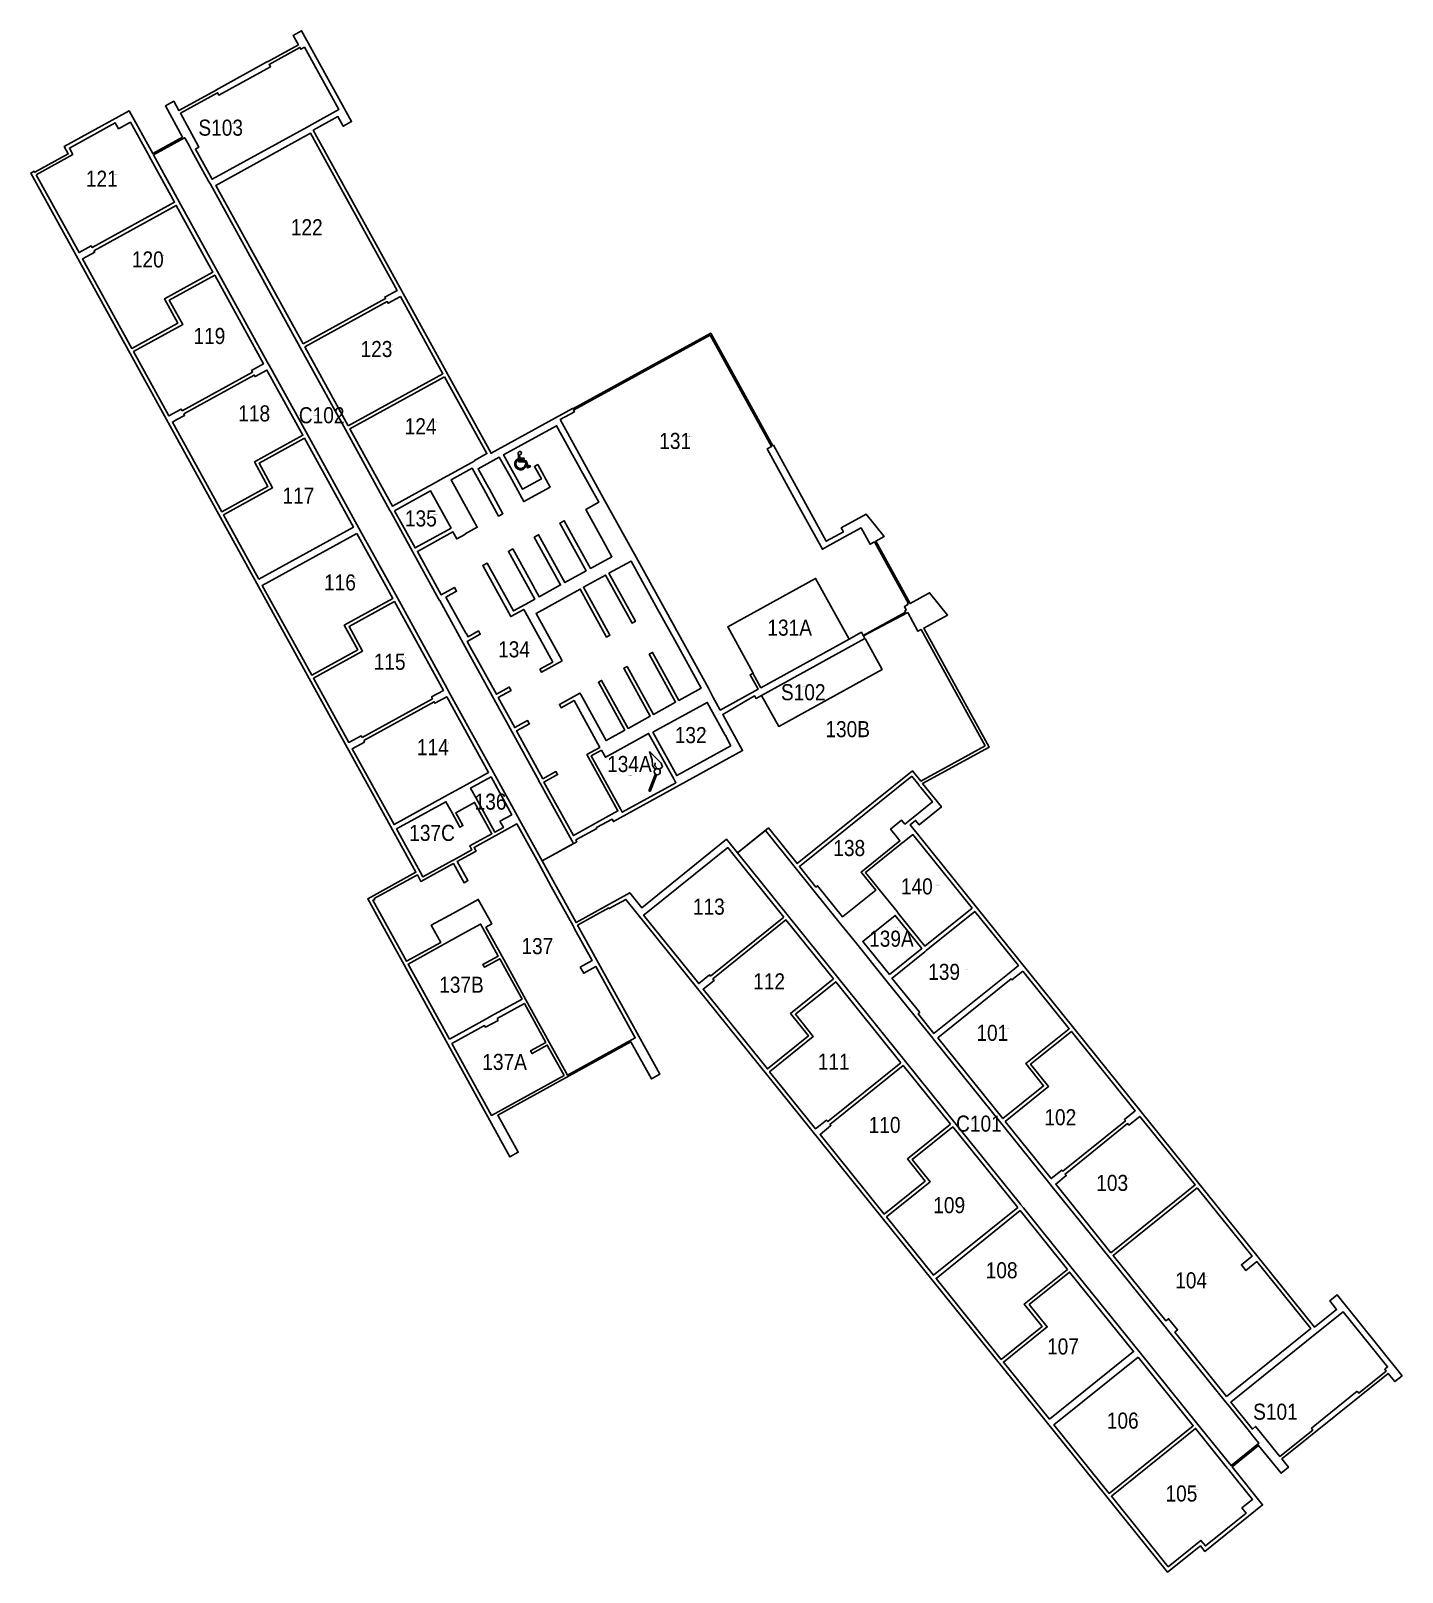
# Model space of a CAD drawing. Header units: inches. Extents: x 69232242 to 69234544, y 27656194 to 27658782.
import ezdxf
from ezdxf.enums import TextEntityAlignment as Align

# ---------------------------------------------------------------- set-up
doc = ezdxf.new("R2010")
doc.units = ezdxf.units.IN
doc.header["$LTSCALE"] = 100
doc.header["$MEASUREMENT"] = 0
doc.layers.get('0').update_dxf_attribs({"linetype": 'CONTINUOUS'})
for name, color, linetype in [('A-IDEN-ICON', 4, 'CONTINUOUS'), ('A-IDEN-SNUM', 4, 'CONTINUOUS'), ('A-IDEN-VNUM', 4, 'CONTINUOUS'), ('AREA-ASSIGN', 7, 'CONTINUOUS'), ('AREA-GROSS', 1, 'CONTINUOUS')]:
    doc.layers.add(name, color=color, linetype=linetype)
doc.layers.get('0').off()
doc.styles.add('CP_ROOMSNUMBER', font='arial.ttf', dxfattribs={"height": 1})
doc.styles.add('CP_ROOMVNUMBER', font='arial.ttf', dxfattribs={"width": 0.85, "height": 0.075})

# ---------------------------------------------------------------- blocks, each defined once
blk = doc.blocks.new('CPCUST')
for p, q in [((0.0171, -0.0639), (0.02, -0.0466)), ((0.0358, -0.0705), (0.0171, -0.0639)), ((0.0262, -0.0408), (0.0446, -0.0406)), ((0.0297, -0.0341), (0.0376, -0.0302)), ((0.1117, -0.0625), (0.0358, -0.0705)), ((0.0376, -0.0302), (0.0533, -0.0324)), ((0.0446, -0.0406), (0.0543, -0.0505)), ((0.0533, -0.0324), (0.0745, -0.0479)), ((0.0745, -0.0479), (0.1117, -0.0625))]:
    blk.add_line(p, q)
at = {"const_width": 0.015}
blk.add_lwpolyline([(-0.03, 0.05), (0.01, -0.0193)], dxfattribs=at)
at = {"const_width": 0.0075}
blk.add_lwpolyline([(-0.0332, 0.0481, 1), (-0.0268, 0.0519, 1)], format="xyb", close=True, dxfattribs=at)
blk.add_circle((0.0158, -0.0313), 0.0141)
blk = doc.blocks.new('CPHC')
for points in [[(10, 11), (10, 10), (6.4, 10), (6.4, 9), (11.5, 9), (13.3, 4.3), (14.8, 4.9), (15.2, 3.9), (12.7, 3), (10.8, 8), (5.5, 8), (5, 15.8, -2.310496), (6.1, 14.1), (6.3, 11)], [(4.7, 9.6, 1.506288), (10.9, 5.7), (11.5, 4.2, -1.382884), (4.6, 10.7)]]:
    blk.add_lwpolyline(points, format="xyb", close=True)

msp = doc.modelspace()

# ---------------------------------------------------------------- linework, layer by layer
at = {"layer": 'AREA-ASSIGN', "flags": 128}
for points in [[(69232706, 27658620.7), (69232706.1, 27658620.7), (69232708.9, 27658622.3), (69232759.4, 27658650), (69232701.7, 27658754.7), (69232695.7, 27658751.4), (69232694.1, 27658754.4), (69232642.3, 27658725.9), (69232644.5, 27658721.9), (69232557.9, 27658674.3), (69232555.8, 27658678.2), (69232493.4, 27658643.8), (69232520.2, 27658595), (69232520.2, 27658595), (69232524.6, 27658587), (69232518.6, 27658583.7), (69232546.6, 27658532.9)], [(69232251.2, 27658540.7), (69232323.3, 27658409.9), (69232343.8, 27658421.2), (69232345.4, 27658418.3), (69232483.6, 27658494.3), (69232444.4, 27658565.5), (69232440.4, 27658572.8), (69232439.2, 27658575), (69232409.6, 27658628.7), (69232389.7, 27658617.8), (69232384.2, 27658627.7), (69232307.1, 27658585.3), (69232312.9, 27658574.7)], [(69232500.2, 27658602.4), (69232448.1, 27658573.8), (69232491.4, 27658495.3), (69232555.9, 27658378), (69232639.3, 27658226.6), (69232642.3, 27658221.1), (69232706.7, 27658104.2), (69232793.2, 27657947.2), (69232857.7, 27657830), (69232941.3, 27657678.3), (69232944.3, 27657672.7), (69233019.2, 27657536.8), (69233056.1, 27657469.7), (69233063.3, 27657456.6), (69233100.7, 27657388.6), (69233153.3, 27657417.6), (69233098.1, 27657517.8), (69233095.4, 27657522.6), (69233095.5, 27657522.7), (69232968.2, 27657753.9), (69232968.2, 27657753.9), (69232962, 27657765.1), (69232928.8, 27657825.5), (69232928.5, 27657826), (69232926.9, 27657828.8), (69232883.2, 27657908.1), (69232847.3, 27657973.3), (69232845.7, 27657976.2), (69232845.2, 27657977.1), (69232770.4, 27658113), (69232694.6, 27658250.6), (69232543.8, 27658524.5), (69232540.8, 27658529.8), (69232512.9, 27658580.5), (69232508.5, 27658588.5), (69232500.7, 27658602.7)], [(69232699.5, 27658256.7), (69232837.8, 27658332.8), (69232836.4, 27658335.2), (69232857.1, 27658346.5), (69232711.9, 27658610.2), (69232553, 27658522.7)], [(69232348.3, 27658413.1), (69232349.6, 27658410.7), (69232329.1, 27658399.4), (69232412, 27658248.8), (69232489.4, 27658291.4), (69232466.8, 27658332.3), (69232548.1, 27658377.1), (69232486.4, 27658489.2)], [(69232496.4, 27658144.1), (69232614.7, 27658209.2), (69232613.1, 27658212.2), (69232632.9, 27658223.1), (69232551, 27658372), (69232474.8, 27658330), (69232497.4, 27658289.1), (69232414.8, 27658243.7), (69232474.3, 27658135.7), (69232494.8, 27658147)], [(69232775.3, 27658119.1), (69232934.2, 27658206.5), (69232862.9, 27658336), (69232842.2, 27658324.7), (69232840.6, 27658327.6), (69232702.4, 27658251.5)], [(69233529.6, 27657987.5), (69233478.4, 27658080.4), (69233485.6, 27658084.4), (69233382.6, 27658271.4), (69233153.5, 27658145.3), (69233155, 27658142.7), (69233131.2, 27658129.6), (69233206.2, 27657993.3), (69233250.7, 27657912.5), (69233258.3, 27657898.8), (69233379.7, 27657678.4), (69233383.4, 27657671.6), (69233383.4, 27657671.6), (69233387.4, 27657664.2), (69233399.8, 27657641.9), (69233463.3, 27657676.9), (69233450, 27657701.1), (69233455.1, 27657703.9), (69233412.2, 27657781.6), (69233559.8, 27657862.9), (69233615.9, 27657760.9), (69233636.7, 27657772.4), (69233639.6, 27657767.1), (69233710.5, 27657806.2), (69233709.3, 27657808.4), (69233712, 27657809.8), (69233708.8, 27657815.5), (69233714.1, 27657818.3), (69233713.3, 27657819.6), (69233715.5, 27657820.9), (69233658.5, 27657924.3), (69233651.1, 27657920.3), (69233636, 27657947.6), (69233610.5, 27657933.6), (69233610.5, 27657933.6), (69233579.3, 27657916.4), (69233571.2, 27657911.9), (69233529.6, 27657987.5)], [(69232499.2, 27658138.9), (69232500.6, 27658136.5), (69232487.7, 27658129.4), (69232480.1, 27658125.2), (69232563, 27657974.7), (69232640.3, 27658017.3), (69232617.6, 27658058.5), (69232699, 27658103.2), (69232638.7, 27658212.6), (69232618.8, 27658201.7), (69232617.5, 27658204.1)], [(69232937, 27658201.4), (69232778.1, 27658113.9), (69232849.5, 27657984.3), (69232909.4, 27658017.2), (69232909.4, 27658017.3), (69232911.7, 27658018.5), (69232940.9, 27658034.6), (69232943.2, 27658035.8), (69232987.7, 27658060.4), (69232987.4, 27658061), (69233008.1, 27658072.3)], [(69233134.3, 27657724.4), (69233099.8, 27657705.4), (69233097, 27657710.4), (69233118.5, 27657722.3), (69233072.2, 27657806.6), (69233069.9, 27657810.7), (69233048.3, 27657798.8), (69233001.1, 27657884.6), (69233008.3, 27657888.6), (69233035.1, 27657839.8), (69233052.5, 27657808.3), (69233072.3, 27657819.2), (69233073.4, 27657819.8), (69233088.4, 27657828.1), (69233071.1, 27657859.6), (69233044.2, 27657908.3), (69233051.4, 27657912.3), (69233078.3, 27657863.6), (69233095.6, 27657832), (69233131.6, 27657851.8), (69233114.2, 27657883.4), (69233087.4, 27657932.1), (69233094.6, 27657936.1), (69233121.4, 27657887.3), (69233138.8, 27657855.8), (69233174.7, 27657875.6), (69233157.3, 27657907.1), (69233130.5, 27657955.8), (69233137.7, 27657959.8), (69233164.6, 27657911.1), (69233181.9, 27657879.6), (69233217.8, 27657899.3), (69233200.5, 27657930.9), (69233174.2, 27657978.7), (69233195.8, 27657990.6), (69233166.4, 27658043.8), (69233166.4, 27658043.8), (69233124.9, 27658119.3), (69233036, 27658070.4), (69233067.8, 27658012.6), (69233099.4, 27658029.9), (69233087.8, 27658050.9), (69233093.3, 27658054), (69233114.1, 27658016.2), (69233069.8, 27657991.9), (69233046.2, 27658034.9), (69233046.2, 27658034.9), (69233028.8, 27658066.4), (69232993.3, 27658046.9), (69233010.7, 27658015.3), (69233011.6, 27658013.6), (69233034.9, 27657971.4), (69233027.6, 27657967.4), (69233002.7, 27658012.7), (69233003.2, 27658012.9), (69233003.2, 27658012.9), (69233002.7, 27658012.7), (69232983.4, 27658047.7), (69232947.9, 27658028.2), (69232967.1, 27657993.4), (69232991.7, 27657948.8), (69232971.7, 27657937.8), (69232972, 27657937.4), (69232957.3, 27657929.3), (69232950.8, 27657941), (69232891.2, 27657908.2), (69232931.2, 27657835.4), (69232953.5, 27657847.7), (69232957.1, 27657841.2), (69232939.2, 27657831.3), (69232972.5, 27657770.9), (69232973, 27657771.1), (69232976.3, 27657765), (69232993.8, 27657774.6), (69232996.8, 27657769.1), (69232975.1, 27657757.2), (69233024, 27657668.4), (69233045.6, 27657680.3), (69233048.7, 27657674.8), (69233027, 27657662.9), (69233054.8, 27657612.4), (69233076.3, 27657624.2), (69233079.1, 27657619.2), (69233079.3, 27657619.3), (69233079.3, 27657618.8), (69233057.9, 27657607), (69233102.1, 27657526.6), (69233123.8, 27657538.5), (69233126.6, 27657533.5), (69233126.5, 27657533.5), (69233103.8, 27657521), (69233153.2, 27657431.2), (69233228, 27657472.4), (69233175.8, 27657567.2), (69233197.4, 27657579.1), (69233154.2, 27657657.6), (69233132.6, 27657645.7), (69233129.6, 27657651.2), (69233164.1, 27657670.2), (69233165.4, 27657667.9), (69233207.9, 27657590.7), (69233239.4, 27657608.1), (69233195.1, 27657688.5), (69233200.6, 27657691.5), (69233244.9, 27657611.1), (69233282.1, 27657631.6), (69233237.8, 27657712), (69233243.3, 27657715), (69233287.6, 27657634.6), (69233324.8, 27657655.1), (69233280.6, 27657735.5), (69233286, 27657738.5), (69233330.3, 27657658.1), (69233367.5, 27657678.6), (69233323.3, 27657759), (69233323.3, 27657759), (69233294.4, 27657811.4), (69233294.4, 27657811.4), (69233250.1, 27657892), (69233212.8, 27657871.5), (69233257.2, 27657790.9), (69233251.7, 27657787.9), (69233207.3, 27657868.5), (69233170.1, 27657848), (69233214.5, 27657767.4), (69233209, 27657764.3), (69233164.6, 27657844.9), (69233090.4, 27657804.1), (69233133, 27657726.7)], [(69232625.2, 27657861.6), (69232783.9, 27657948.9), (69232701.8, 27658098.1), (69232625.6, 27658056.2), (69232648.3, 27658015), (69232565.8, 27657969.5)], [(69232853, 27657976.5), (69232887.3, 27657914), (69232947.9, 27657947.4), (69232913.5, 27658009.8)], [(69232789.7, 27657938.4), (69232631, 27657851.1), (69232713.9, 27657700.5), (69232791.3, 27657743.1), (69232768.6, 27657784.3), (69232849.9, 27657829.1)], [(69233455.1, 27657703.9), (69233454.6, 27657703.6), (69233467.9, 27657679.4), (69233615.9, 27657760.9), (69233559.8, 27657862.9), (69233412.2, 27657781.6)], [(69232798.4, 27657595.7), (69232916.6, 27657660.9), (69232915, 27657663.8), (69232934.9, 27657674.8), (69232852.8, 27657823.9), (69232776.6, 27657782), (69232799.3, 27657740.8), (69232716.8, 27657695.3), (69232776.2, 27657587.4), (69232796.7, 27657598.7)], [(69232801.2, 27657590.6), (69232802.5, 27657588.2), (69232782, 27657576.9), (69232852.1, 27657449.6), (69232937.3, 27657496.6), (69232974.3, 27657516.9), (69233010.8, 27657537), (69232940.7, 27657664.3), (69232920.8, 27657653.3), (69232919.5, 27657655.7)], [(69233417.5, 27657581.9), (69233413.4, 27657589.3), (69233413.7, 27657589.5), (69233408.4, 27657599.2), (69233408.2, 27657599.7), (69233377.8, 27657654.8), (69233286.7, 27657604.6), (69233326.7, 27657531.9)], [(69233200.6, 27657574.3), (69233183.2, 27657564.7), (69233232.6, 27657475), (69233235.3, 27657470.2), (69233325.2, 27657519.7), (69233322.1, 27657525.3), (69233279.5, 27657602.6), (69233217.5, 27657568.5), (69233217.5, 27657568.4), (69233207, 27657562.7)], [(69233029.8, 27657455.3), (69233049.7, 27657466.2), (69233014.9, 27657529.6), (69232980.7, 27657510.8), (69232989.8, 27657494.1), (69233021.5, 27657436.6), (69233035.8, 27657444.4)], [(69233721.2, 27657530.6), (69233532.7, 27657378.9), (69233560.4, 27657344.6), (69233563.1, 27657346.8), (69233605.1, 27657294.6), (69233660.8, 27657339.4), (69233636.3, 27657369.8), (69233701.4, 27657422.2), (69233693.1, 27657432.5), (69233685.5, 27657441.9), (69233704.2, 27657456.9), (69233709.6, 27657450.3), (69233723.6, 27657461.6), (69233755.9, 27657487.6), (69233736.5, 27657511.6), (69233734.4, 27657514.2), (69233732.8, 27657516.2)], [(69232895.7, 27657370.4), (69232900.4, 27657361.9), (69232950.2, 27657389.3), (69232953.5, 27657391.1), (69232982.7, 27657407.2), (69232979.1, 27657413.8), (69233016.3, 27657434.2), (69232987.3, 27657486.8), (69232955.8, 27657469.4), (69232967.6, 27657448), (69232962.6, 27657445.2), (69232949.4, 27657469.1), (69232939.1, 27657487.8), (69232856.2, 27657442.2)], [(69233164.7, 27657210.4), (69233184.6, 27657221.3), (69233155.3, 27657274.6), (69233153.9, 27657277.1), (69233152.6, 27657279.3), (69233116.1, 27657345.7), (69233094.4, 27657385.1), (69233058.2, 27657450.8), (69232986.4, 27657411.3), (69232989.8, 27657405.1), (69232958.3, 27657387.8), (69232976.1, 27657355.4), (69232969.6, 27657351.9), (69232951.8, 27657384.2), (69232897.2, 27657354.1), (69232891.2, 27657365.1), (69232819, 27657325.4), (69232819.7, 27657324), (69232816.7, 27657322.4), (69232873.1, 27657220), (69232930.5, 27657251.6), (69232914.6, 27657280.5), (69232952, 27657301.1), (69232993.5, 27657323.9), (69233010.5, 27657293), (69233016.2, 27657282.7), (69233006.4, 27657277.3), (69233032.9, 27657229.1), (69233073.5, 27657155.3), (69233112.7, 27657084.1), (69233143.2, 27657028.9), (69233256.9, 27657091.5), (69233191, 27657211.2), (69233170.5, 27657199.9)], [(69233903.3, 27656812.7), (69233903.9, 27656811.9), (69233908.7, 27656805.9), (69233989.9, 27656705), (69234102.9, 27656564.7), (69234201.3, 27656442.5), (69234257.1, 27656373.3), (69234258.9, 27656374.8), (69234303.3, 27656410.5), (69234303.8, 27656410.9), (69234293.7, 27656423.5), (69234288, 27656430.6), (69234287.9, 27656430.6), (69234251.6, 27656475.7), (69234247.8, 27656480.4), (69234157.2, 27656593), (69234142.1, 27656611.7), (69234051.7, 27656724), (69233957.1, 27656841.4), (69233953.2, 27656846.4), (69233870.5, 27656949), (69233759.5, 27657086.9), (69233757.1, 27657089.9), (69233756.4, 27657090.8), (69233726.8, 27657127.5), (69233677.8, 27657188.3), (69233628.8, 27657249.2), (69233599, 27657286.3), (69233555.3, 27657340.5), (69233525.6, 27657377.4), (69233475.4, 27657439.8), (69233428.6, 27657402.2), (69233513.8, 27657296.3), (69233597.3, 27657192.6), (69233710.5, 27657052), (69233793.7, 27656948.8), (69233901.2, 27656815.2)], [(69233506.4, 27657294.1), (69233423, 27657397.6), (69233412.3, 27657410.9), (69233275.4, 27657300.7), (69233271.1, 27657297.2), (69233363.5, 27657182.5), (69233381.7, 27657197.2), (69233383.4, 27657195.1)], [(69233696.4, 27657303.6), (69233698, 27657301.5), (69233743.1, 27657245.6), (69233822.4, 27657309.4), (69233723, 27657432.8), (69233708.3, 27657421), (69233704.6, 27657418.1), (69233643.7, 27657369), (69233664.8, 27657342.8), (69233664.9, 27657342.7), (69233666.5, 27657340.7)], [(69232945.1, 27657089.4), (69233000, 27657119.7), (69233021, 27657131.3), (69233066.9, 27657156.5), (69233029.6, 27657224.3), (69233003.9, 27657210.2), (69233001.4, 27657214.8), (69233027, 27657228.9), (69233001.2, 27657275.7), (69232997.5, 27657282.5), (69232970.4, 27657267.6), (69232935.3, 27657248.3), (69232875.7, 27657215.4)], [(69233589.8, 27657190.4), (69233510, 27657289.5), (69233387.1, 27657190.5), (69233389.2, 27657187.9), (69233371, 27657173.2), (69233478.8, 27657039.3), (69233547.6, 27657094.7), (69233517.5, 27657132.1)], [(69233683.7, 27657197.8), (69233738.1, 27657241.6), (69233693.4, 27657297.1), (69233639, 27657253.3)], [(69233734.6, 27657133.8), (69233731.9, 27657131.6), (69233758.4, 27657098.7), (69233759, 27657099.2), (69233881.8, 27657198.1), (69233900.1, 27657212.8), (69233826.9, 27657303.7), (69233745.4, 27657238.1), (69233742.9, 27657236.1), (69233688.1, 27657191.9), (69233687.9, 27657191.8)], [(69233907.7, 27657203.5), (69233889.4, 27657188.7), (69233888, 27657190.4), (69233765.1, 27657091.5), (69233874.3, 27656955.9), (69233942.5, 27657010.8), (69233912.4, 27657048.2), (69233985.4, 27657106.9)], [(69233703, 27657049.8), (69233593.5, 27657185.8), (69233525.8, 27657131.2), (69233555.9, 27657093.8), (69233482.5, 27657034.7), (69233559.8, 27656938.7), (69233578, 27656953.4), (69233580.1, 27656950.8)], [(69233025.1, 27657123.8), (69233026.8, 27657120.7), (69233005.8, 27657109.2), (69233004.1, 27657112.2), (69232949.2, 27657082), (69233015.5, 27656961.4), (69233137.4, 27657028.5), (69233109.4, 27657079.3), (69233083.8, 27657065.2), (69233081.2, 27657069.8), (69233106.9, 27657083.9), (69233071, 27657149.1)], [(69233878, 27656951.3), (69233955.3, 27656855.3), (69233973, 27656869.6), (69233974.7, 27656867.5), (69234079.9, 27656952.1), (69234078.1, 27656954.3), (69234096.4, 27656969), (69233989.1, 27657102.4), (69233920.7, 27657047.3), (69233950.8, 27657009.9)], [(69233786.2, 27656946.5), (69233706.7, 27657045.2), (69233583.8, 27656946.2), (69233585.5, 27656944.1), (69233567.3, 27656929.4), (69233675.1, 27656795.5), (69233743.9, 27656850.9), (69233713.8, 27656888.3)], [(69234055.5, 27656730.8), (69234196.7, 27656844.5), (69234104, 27656959.7), (69234085.7, 27656944.9), (69234083.5, 27656947.5), (69233978.4, 27656862.9), (69233980.5, 27656860.3), (69233962.8, 27656846)], [(69233899, 27656806.4), (69233789.9, 27656942), (69233722.1, 27656887.4), (69233752.2, 27656850), (69233678.8, 27656790.9), (69233757.8, 27656692.8)], [(69234200.4, 27656839.9), (69234059.2, 27656726.2), (69234147.8, 27656616.2), (69234152.3, 27656619.8), (69234167.3, 27656601.1), (69234162.8, 27656597.5), (69234249.7, 27656489.6), (69234390.9, 27656603.3), (69234300.3, 27656715.9), (69234281.9, 27656701.1), (69234274.4, 27656710.5), (69234292.7, 27656725.2)], [(69233871.4, 27656551.7), (69233940.2, 27656607.1), (69233910.1, 27656644.5), (69233982.4, 27656702.8), (69233903.1, 27656801.4), (69233761.9, 27656687.7)], [(69233952.3, 27656451.1), (69234093.5, 27656564.8), (69233986.1, 27656698.2), (69233918.4, 27656643.6), (69233948.5, 27656606.3), (69233875.1, 27656547.1)], [(69234469, 27656498.1), (69234471.5, 27656495), (69234517.5, 27656532.1), (69234515.1, 27656535.1), (69234520, 27656539.1), (69234445.3, 27656631.7), (69234400.9, 27656596), (69234256.6, 27656479.8), (69234293, 27656434.7), (69234298.3, 27656439), (69234298.4, 27656439), (69234304.1, 27656431.8), (69234339.1, 27656388.5), (69234394.4, 27656433), (69234391.9, 27656436)], [(69234101, 27656555.5), (69233959.9, 27656441.8), (69234052.6, 27656326.6), (69234193.8, 27656440.3)], [(69234151.7, 27656203.6), (69234206.6, 27656247.8), (69234214.1, 27656238.4), (69234282.6, 27656293.6), (69234275.5, 27656302.4), (69234293.3, 27656316.7), (69234254.8, 27656364.5), (69234253.1, 27656366.6), (69234251.4, 27656368.7), (69234197.5, 27656435.7), (69234056.3, 27656322), (69234151.7, 27656203.6)]]:
    msp.add_lwpolyline(points, close=True, dxfattribs=at)
at = {"layer": 'AREA-ASSIGN'}
for points in [[(69233844.3, 27657581.8), (69233736.8, 27657777), (69233731.6, 27657774.1), (69233714.4, 27657805.4), (69233640.1, 27657766.2), (69233642.5, 27657761.8), (69233643.3, 27657760.6), (69233671.3, 27657709.8), (69233497.8, 27657614.3), (69233469.1, 27657666.4), (69233459.8, 27657661.3), (69233457.4, 27657665.6), (69233403.9, 27657634.5), (69233437.2, 27657573.9), (69233220.4, 27657454.5), (69233218, 27657458.9), (69233191.7, 27657444.4), (69233192.4, 27657443.1), (69233157.4, 27657423.8), (69233159.1, 27657420.8), (69233100.7, 27657388.6), (69233157.8, 27657285), (69233210.4, 27657314), (69233210.3, 27657314.3), (69233247.8, 27657335), (69233267.9, 27657310), (69233410.4, 27657424.8), (69233428.6, 27657402.2), (69233480.4, 27657443.9), (69233528.7, 27657384), (69233722.2, 27657539.8), (69233736.6, 27657522.5), (69233844.3, 27657581.8)], [(69233642.5, 27657761.8), (69233643.3, 27657760.6), (69233671.3, 27657709.8), (69233497.8, 27657614.3), (69233469.1, 27657666.4), (69233642.5, 27657761.8)]]:
    msp.add_lwpolyline(points, close=True, dxfattribs=at)
at = {"layer": 'AREA-GROSS'}
msp.add_lwpolyline([(69234544.4, 27656524.3), (69234435.3, 27656659.8), (69234422.8, 27656649.7), (69234434.3, 27656635.4), (69234397.3, 27656605.6), (69233718.3, 27657449), (69233727.7, 27657456.5), (69233733.6, 27657449.1), (69233771, 27657479.2), (69233739.4, 27657518.3), (69233851.1, 27657579.8), (69233741.2, 27657779.4), (69233781.2, 27657801.4), (69233751.1, 27657838.7), (69233718.4, 27657820.7), (69233660.7, 27657925.5), (69233674.9, 27657933.4), (69233644.8, 27657970.7), (69233602.8, 27657947.6), (69233606.4, 27657941), (69233577.7, 27657925.2), (69233489, 27658086.3), (69233487.8, 27658085.6), (69233383.6, 27658274.8), (69233152.3, 27658147.5), (69233151.8, 27658148.4), (69233015, 27658073.1), (69232716.5, 27658615.3), (69232758, 27658638.2), (69232766.9, 27658622.1), (69232780.9, 27658629.8), (69232697, 27658782.2), (69232683, 27658774.5), (69232691.6, 27658758.7), (69232639.9, 27658730.3), (69232639.8, 27658730.5), (69232553.2, 27658682.8), (69232553.3, 27658682.6), (69232490.9, 27658648.2), (69232482.3, 27658664), (69232468.3, 27658656.2), (69232497.2, 27658603.7), (69232447, 27658576), (69232407.4, 27658647.9), (69232298.3, 27658587.8), (69232305.1, 27658575.6), (69232249, 27658544.7), (69232248, 27658546.4), (69232242.4, 27658543.3), (69232888.8, 27657369.5), (69232807.9, 27657325), (69233046.5, 27656891.7), (69233060.5, 27656899.4), (69233026.3, 27656961.6), (69233249.8, 27657084.8), (69233284.1, 27657022.6), (69233298.1, 27657030.3), (69233160.2, 27657280.6), (69233212.9, 27657309.6), (69233213.4, 27657308.6), (69233241.3, 27657323.9), (69234150.7, 27656194.4), (69234205.6, 27656238.6), (69234213.2, 27656229.3), (69234310.1, 27656307.4), (69234258.8, 27656371.1), (69234303.3, 27656407.3), (69234341, 27656360.5), (69234353.4, 27656370.6), (69234342.2, 27656384.5), (69234520.7, 27656528.2), (69234531.9, 27656514.3), (69234544.4, 27656524.3)], close=True, dxfattribs=at)

# ---------------------------------------------------------------- block references
at = {"layer": 'A-IDEN-ICON', "lineweight": -3, "xscale": 2, "yscale": 2, "zscale": 2}
msp.add_blockref('CPHC', (69233050.7, 27658042.5), dxfattribs=at)
at = {"layer": 'A-IDEN-ICON', "xscale": 360.0000000025632, "yscale": 360.0000000025632, "zscale": 360.0000000025632, "rotation": 128.8397060042275}
msp.add_blockref('CPCUST', (69233288.7, 27657526.7), dxfattribs=at)

# ---------------------------------------------------------------- texts
at = {"layer": 'A-IDEN-SNUM', "linetype": 'ByBlock', "style": 'CP_ROOMSNUMBER'}
for s, p in [('172GS10300', (69232580.5, 27658626.2)), ('172G012100', (69232381, 27658540.5)), ('172G012200', (69232725, 27658459)), ('172G012000', (69232458.2, 27658404.9)), ('172G011900', (69232561.6, 27658276.4)), ('172G012300', (69232842.1, 27658254.5)), ('172G011800', (69232636.8, 27658146.4)), ('172GC10200', (69232716.6, 27658136.3)), ('172G012400', (69232916.2, 27658124.8)), ('172G013100', (69233343.5, 27658100.2)), ('172G011700', (69232711, 27658008.3)), ('172G013500', (69232916.5, 27657970.1)), ('172G011600', (69232780.8, 27657862.6)), ('172G0131A0', (69233535.6, 27657786.7)), ('172G013400', (69233072.9, 27657750.3)), ('172G011500', (69232864.1, 27657729.4)), ('172GS10200', (69233537.1, 27657679.9)), ('172G0130B0', (69233633.1, 27657616.3)), ('172G013200', (69233369.4, 27657606.3)), ('172G011400', (69232936.8, 27657586)), ('172G0134A0', (69233243.9, 27657531.1)), ('172G013600', (69233012.2, 27657497.8)), ('172G0137C0', (69232935.4, 27657442.1)), ('172G013800', (69233635.7, 27657416.7)), ('172G014000', (69233759.2, 27657347.6)), ('172G011300', (69233400, 27657318.3)), ('172G0139A0', (69233693.2, 27657275.7)), ('172G013700', (69233112.1, 27657252)), ('172G013900', (69233807.5, 27657205.2)), ('172G0137B0', (69232984.8, 27657187.2)), ('172G011200', (69233501, 27657192.8)), ('172G010100', (69233875.9, 27657106.4)), ('172G0137A0', (69233057.1, 27657057.6)), ('172G011100', (69233609.5, 27657058)), ('172G011000', (69233695, 27656951.8)), ('172GC10100', (69233819.8, 27656951.2)), ('172G010200', (69233990, 27656964.7)), ('172G010300', (69234077.1, 27656854.5)), ('172G010900', (69233803.5, 27656817.2)), ('172G010800', (69233891.5, 27656707.8)), ('172G010400', (69234209.6, 27656690.9)), ('172G010700', (69233994.5, 27656579.9)), ('172G010600', (69234094.8, 27656455.4)), ('172GS10100', (69234351, 27656470.3)), ('172G010500', (69234193.3, 27656333))]:
    msp.add_text(s, height=1, dxfattribs=at).set_placement(p)
at = {"layer": 'A-IDEN-VNUM', "linetype": 'ByBlock', "style": 'CP_ROOMVNUMBER', "width": 0.85}
for s, p in [('S103', (69232561.1, 27658619.6)), ('121', (69232361.5, 27658533.9)), ('122', (69232705.6, 27658452.5)), ('120', (69232438.7, 27658398.4)), ('119', (69232542.1, 27658269.9)), ('123', (69232822.6, 27658248)), ('118', (69232617.3, 27658139.9)), ('C102', (69232730.6, 27658136.8)), ('124', (69232896.7, 27658118.3)), ('131', (69233324, 27658093.7)), ('117', (69232691.5, 27658001.8)), ('135', (69232897.1, 27657963.6)), ('116', (69232761.3, 27657856.1)), ('131A', (69233516.2, 27657780.2)), ('134', (69233053.5, 27657743.8)), ('115', (69232844.7, 27657722.9)), ('S102', (69233539, 27657671.8)), ('130B', (69233613.6, 27657609.8)), ('114', (69232917.3, 27657579.5)), ('132', (69233350, 27657599.8)), ('134A', (69233247.2, 27657551.3)), ('136', (69233014.1, 27657488.1)), ('137C', (69232915.9, 27657435.6)), ('138', (69233616.2, 27657410.2)), ('140', (69233729.6, 27657345.8)), ('113', (69233380.5, 27657311.8)), ('137', (69233092.7, 27657245.5)), ('139A', (69233687, 27657258)), ('139', (69233775.5, 27657202.3)), ('137B', (69232965.3, 27657180.7)), ('112', (69233481.6, 27657186.3)), ('101', (69233856.4, 27657099.9)), ('137A', (69233037.7, 27657051.1)), ('111', (69233590.1, 27657051.5)), ('102', (69233970.5, 27656958.2)), ('110', (69233675.6, 27656945.3)), ('C101', (69233833.9, 27656947.5)), ('103', (69234057.6, 27656848)), ('109', (69233784, 27656810.6)), ('108', (69233872, 27656701.3)), ('104', (69234190.1, 27656684.4)), ('107', (69233975, 27656573.4)), ('106', (69234075.3, 27656448.9)), ('S101', (69234331.6, 27656463.8)), ('105', (69234173.8, 27656326.5))]:
    msp.add_text(s, height=27, dxfattribs=at).set_placement(p, align=Align.MIDDLE_CENTER)

doc.saveas('drawing.dxf')
